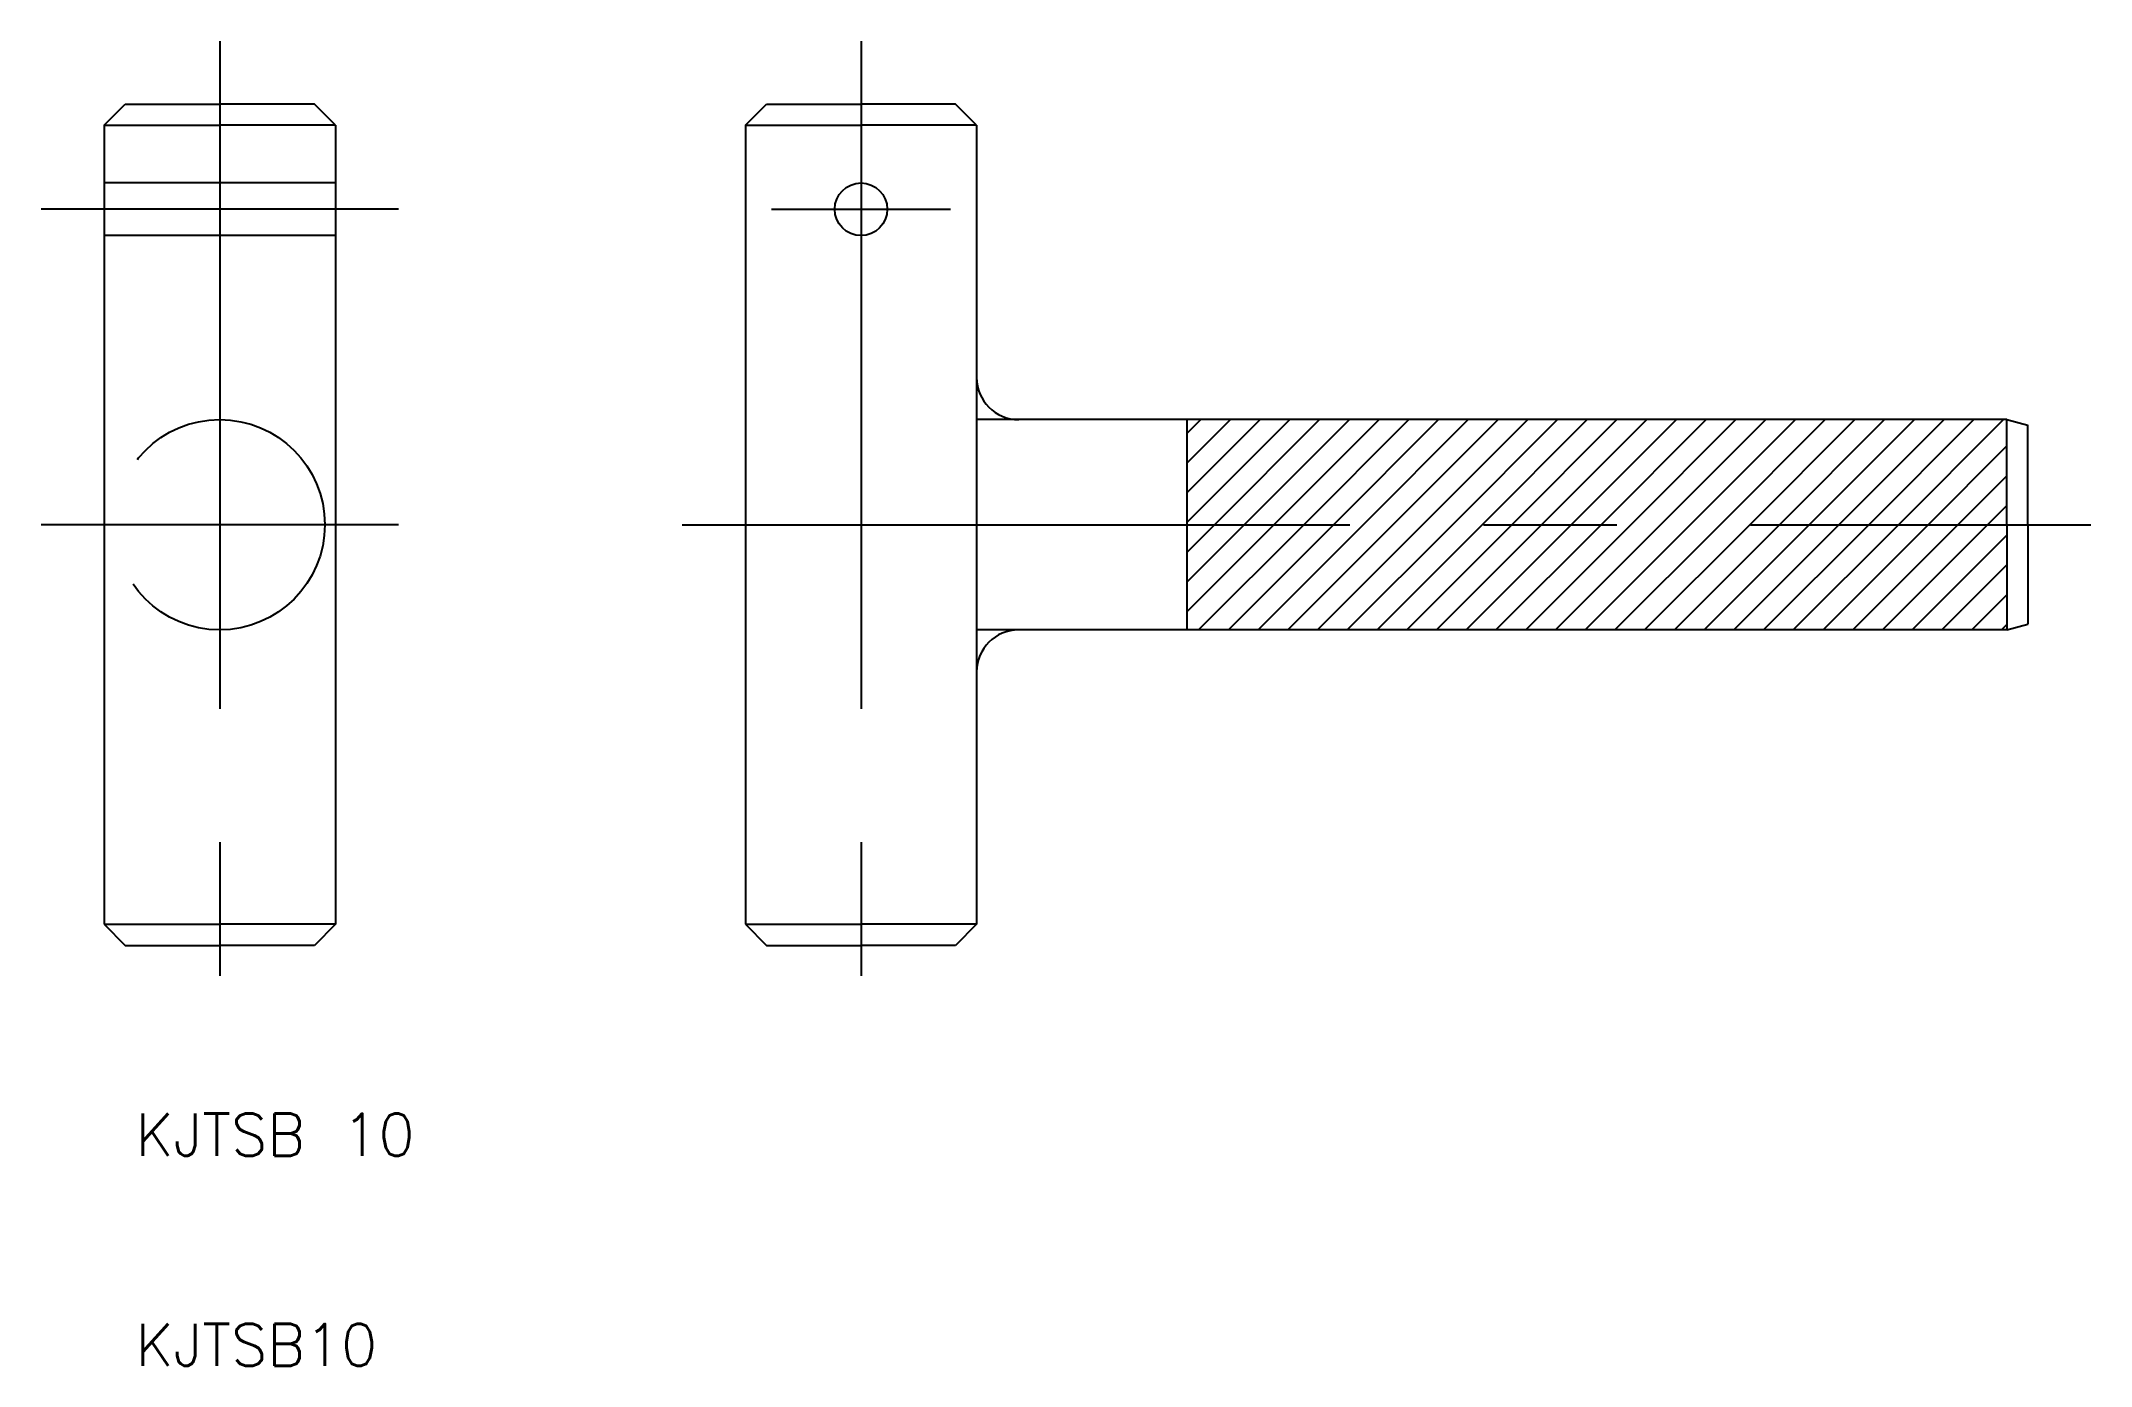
# Model space of a CAD drawing. Extents: x 5.5 to 103, y 10 to 73.
import ezdxf

# ---------------------------------------------------------------- set-up
doc = ezdxf.new("R2010")
doc.units = 0
doc.linetypes.add('CENTER', pattern=[50.8, 31.75, -6.35, 6.35, -6.35])
doc.linetypes.add('DASHED', pattern=[19.05, 12.7, -6.35])
doc.layers.get('0').update_dxf_attribs({"linetype": 'CONTINUOUS'})
doc.layers.add('CENTER', color=1, linetype='CENTER')
doc.styles.get("Standard").update_dxf_attribs({"font": 'txt.shx'})

# ---------------------------------------------------------------- blocks, each defined once
blk = doc.blocks.new('*X2')
at = {"color": 0, "linetype": 'CONTINUOUS'}
for p, q in [((60, 50.101), (64.899, 55)), ((60, 51.515), (63.485, 55)), ((60, 52.929), (62.071, 55)), ((60, 54.343), (60.657, 55)), ((61.314, 50), (66.314, 55)), ((62.728, 50), (67.728, 55)), ((64.142, 50), (69.142, 55)), ((65.556, 50), (70.556, 55)), ((66.971, 50), (71.971, 55)), ((68.385, 50), (73.385, 55)), ((69.799, 50), (74.799, 55)), ((71.213, 50), (76.213, 55)), ((72.627, 50), (77.627, 55)), ((74.042, 50), (79.042, 55)), ((75.456, 50), (80.456, 55)), ((76.87, 50), (81.87, 55)), ((78.284, 50), (83.284, 55)), ((79.698, 50), (84.698, 55)), ((81.113, 50), (86.113, 55)), ((82.527, 50), (87.527, 55)), ((83.941, 50), (88.941, 55)), ((85.355, 50), (90.355, 55)), ((86.77, 50), (91.77, 55)), ((88.184, 50), (93.184, 55)), ((89.598, 50), (94.598, 55)), ((91.012, 50), (96.012, 55)), ((92.426, 50), (97.426, 55)), ((93.841, 50), (98.841, 55)), ((95.255, 50), (99, 53.745)), ((96.669, 50), (99, 52.331)), ((98.083, 50), (99, 50.917)), ((60, 45.858), (64.142, 50)), ((60, 47.272), (62.728, 50)), ((60, 48.686), (61.314, 50)), ((60.556, 45), (65.556, 50)), ((61.971, 45), (66.971, 50)), ((63.385, 45), (68.385, 50)), ((64.799, 45), (69.799, 50)), ((66.213, 45), (71.213, 50)), ((67.627, 45), (72.627, 50)), ((69.042, 45), (74.042, 50)), ((70.456, 45), (75.456, 50)), ((71.87, 45), (76.87, 50)), ((73.284, 45), (78.284, 50)), ((74.698, 45), (79.698, 50)), ((76.113, 45), (81.113, 50)), ((77.527, 45), (82.527, 50)), ((78.941, 45), (83.941, 50)), ((80.355, 45), (85.355, 50)), ((81.77, 45), (86.77, 50)), ((83.184, 45), (88.184, 50)), ((84.598, 45), (89.598, 50)), ((86.012, 45), (91.012, 50)), ((87.426, 45), (92.426, 50)), ((88.841, 45), (93.841, 50)), ((90.255, 45), (95.255, 50)), ((91.669, 45), (96.669, 50)), ((93.083, 45), (98.083, 50)), ((94.497, 45), (99, 49.503)), ((95.912, 45), (99, 48.088)), ((97.326, 45), (99, 46.674)), ((98.74, 45), (99, 45.26))]:
    blk.add_line(p, q, dxfattribs=at)

msp = doc.modelspace()

# ---------------------------------------------------------------- linework, layer by layer
at = {"color": 7, "linetype": 'CONTINUOUS'}
for p, q in [((8.5, 69), (9.5, 70)), ((9.5, 70), (14, 70)), ((18.5, 70), (14, 70)), ((19.5, 69), (18.5, 70)), ((39, 69), (40, 70)), ((40, 70), (44.5, 70)), ((49, 70), (44.5, 70)), ((50, 69), (49, 70)), ((8.5, 69), (8.5, 31)), ((8.5, 69), (14, 69)), ((19.5, 69), (14, 69)), ((19.5, 69), (19.5, 31)), ((39, 69), (39, 31)), ((39, 69), (44.5, 69)), ((50, 69), (44.5, 69)), ((50, 69), (50, 55.5)), ((99, 55), (50, 55)), ((60, 55), (60, 45)), ((99, 50), (99, 55)), ((99, 55), (100, 54.732)), ((100, 50), (100, 54.732)), ((99, 50), (99, 45)), ((100, 50), (100, 45.268)), ((99, 45), (50, 45)), ((99, 45), (100, 45.268)), ((50, 44.5), (50, 31)), ((8.5, 31), (14, 31)), ((8.5, 31), (9.5, 30)), ((19.5, 31), (14, 31)), ((19.5, 31), (18.5, 30)), ((39, 31), (40, 30)), ((39, 31), (44.5, 31)), ((50, 31), (44.5, 31)), ((50, 31), (49, 30)), ((9.5, 30), (14, 30)), ((18.5, 30), (14, 30)), ((40, 30), (44.5, 30)), ((49, 30), (44.5, 30))]:
    msp.add_line(p, q, dxfattribs=at)
at = {"color": 3, "linetype": 'DASHED'}
for p, q in [((19.5, 66.25), (8.5, 66.25)), ((19.5, 63.75), (8.5, 63.75))]:
    msp.add_line(p, q, dxfattribs=at)
msp.add_line((50, 55.5), (50, 44.5))
at = {"color": 7, "linetype": 'CONTINUOUS'}
msp.add_circle((44.5, 65), 1.25, dxfattribs=at)
at = {"color": 3, "linetype": 'DASHED'}
msp.add_circle((14, 50), 5, dxfattribs=at)
at = {"color": 7, "linetype": 'CONTINUOUS'}
for centre, start, end in [((52, 57), 180, 270), ((52, 43), 90, 180)]:
    msp.add_arc(centre, 2, start, end, dxfattribs=at)
at = {"layer": 'CENTER'}
for p, q in [((14, 73), (14, 27)), ((44.5, 73), (44.5, 27)), ((22.5, 65), (5.5, 65)), ((40.25, 65), (48.75, 65)), ((22.5, 50), (5.5, 50)), ((36, 50), (103, 50))]:
    msp.add_line(p, q, dxfattribs=at)

# ---------------------------------------------------------------- block references
at = {"color": 7, "linetype": 'CONTINUOUS'}
msp.add_blockref('*X2', (0, 0), dxfattribs=at)

# ---------------------------------------------------------------- texts
for s, p in [('KJTSB 10', (10, 20)), ('KJTSB10', (10, 10))]:
    msp.add_text(s, height=2, dxfattribs=at).set_placement(p)

doc.saveas('drawing.dxf')
